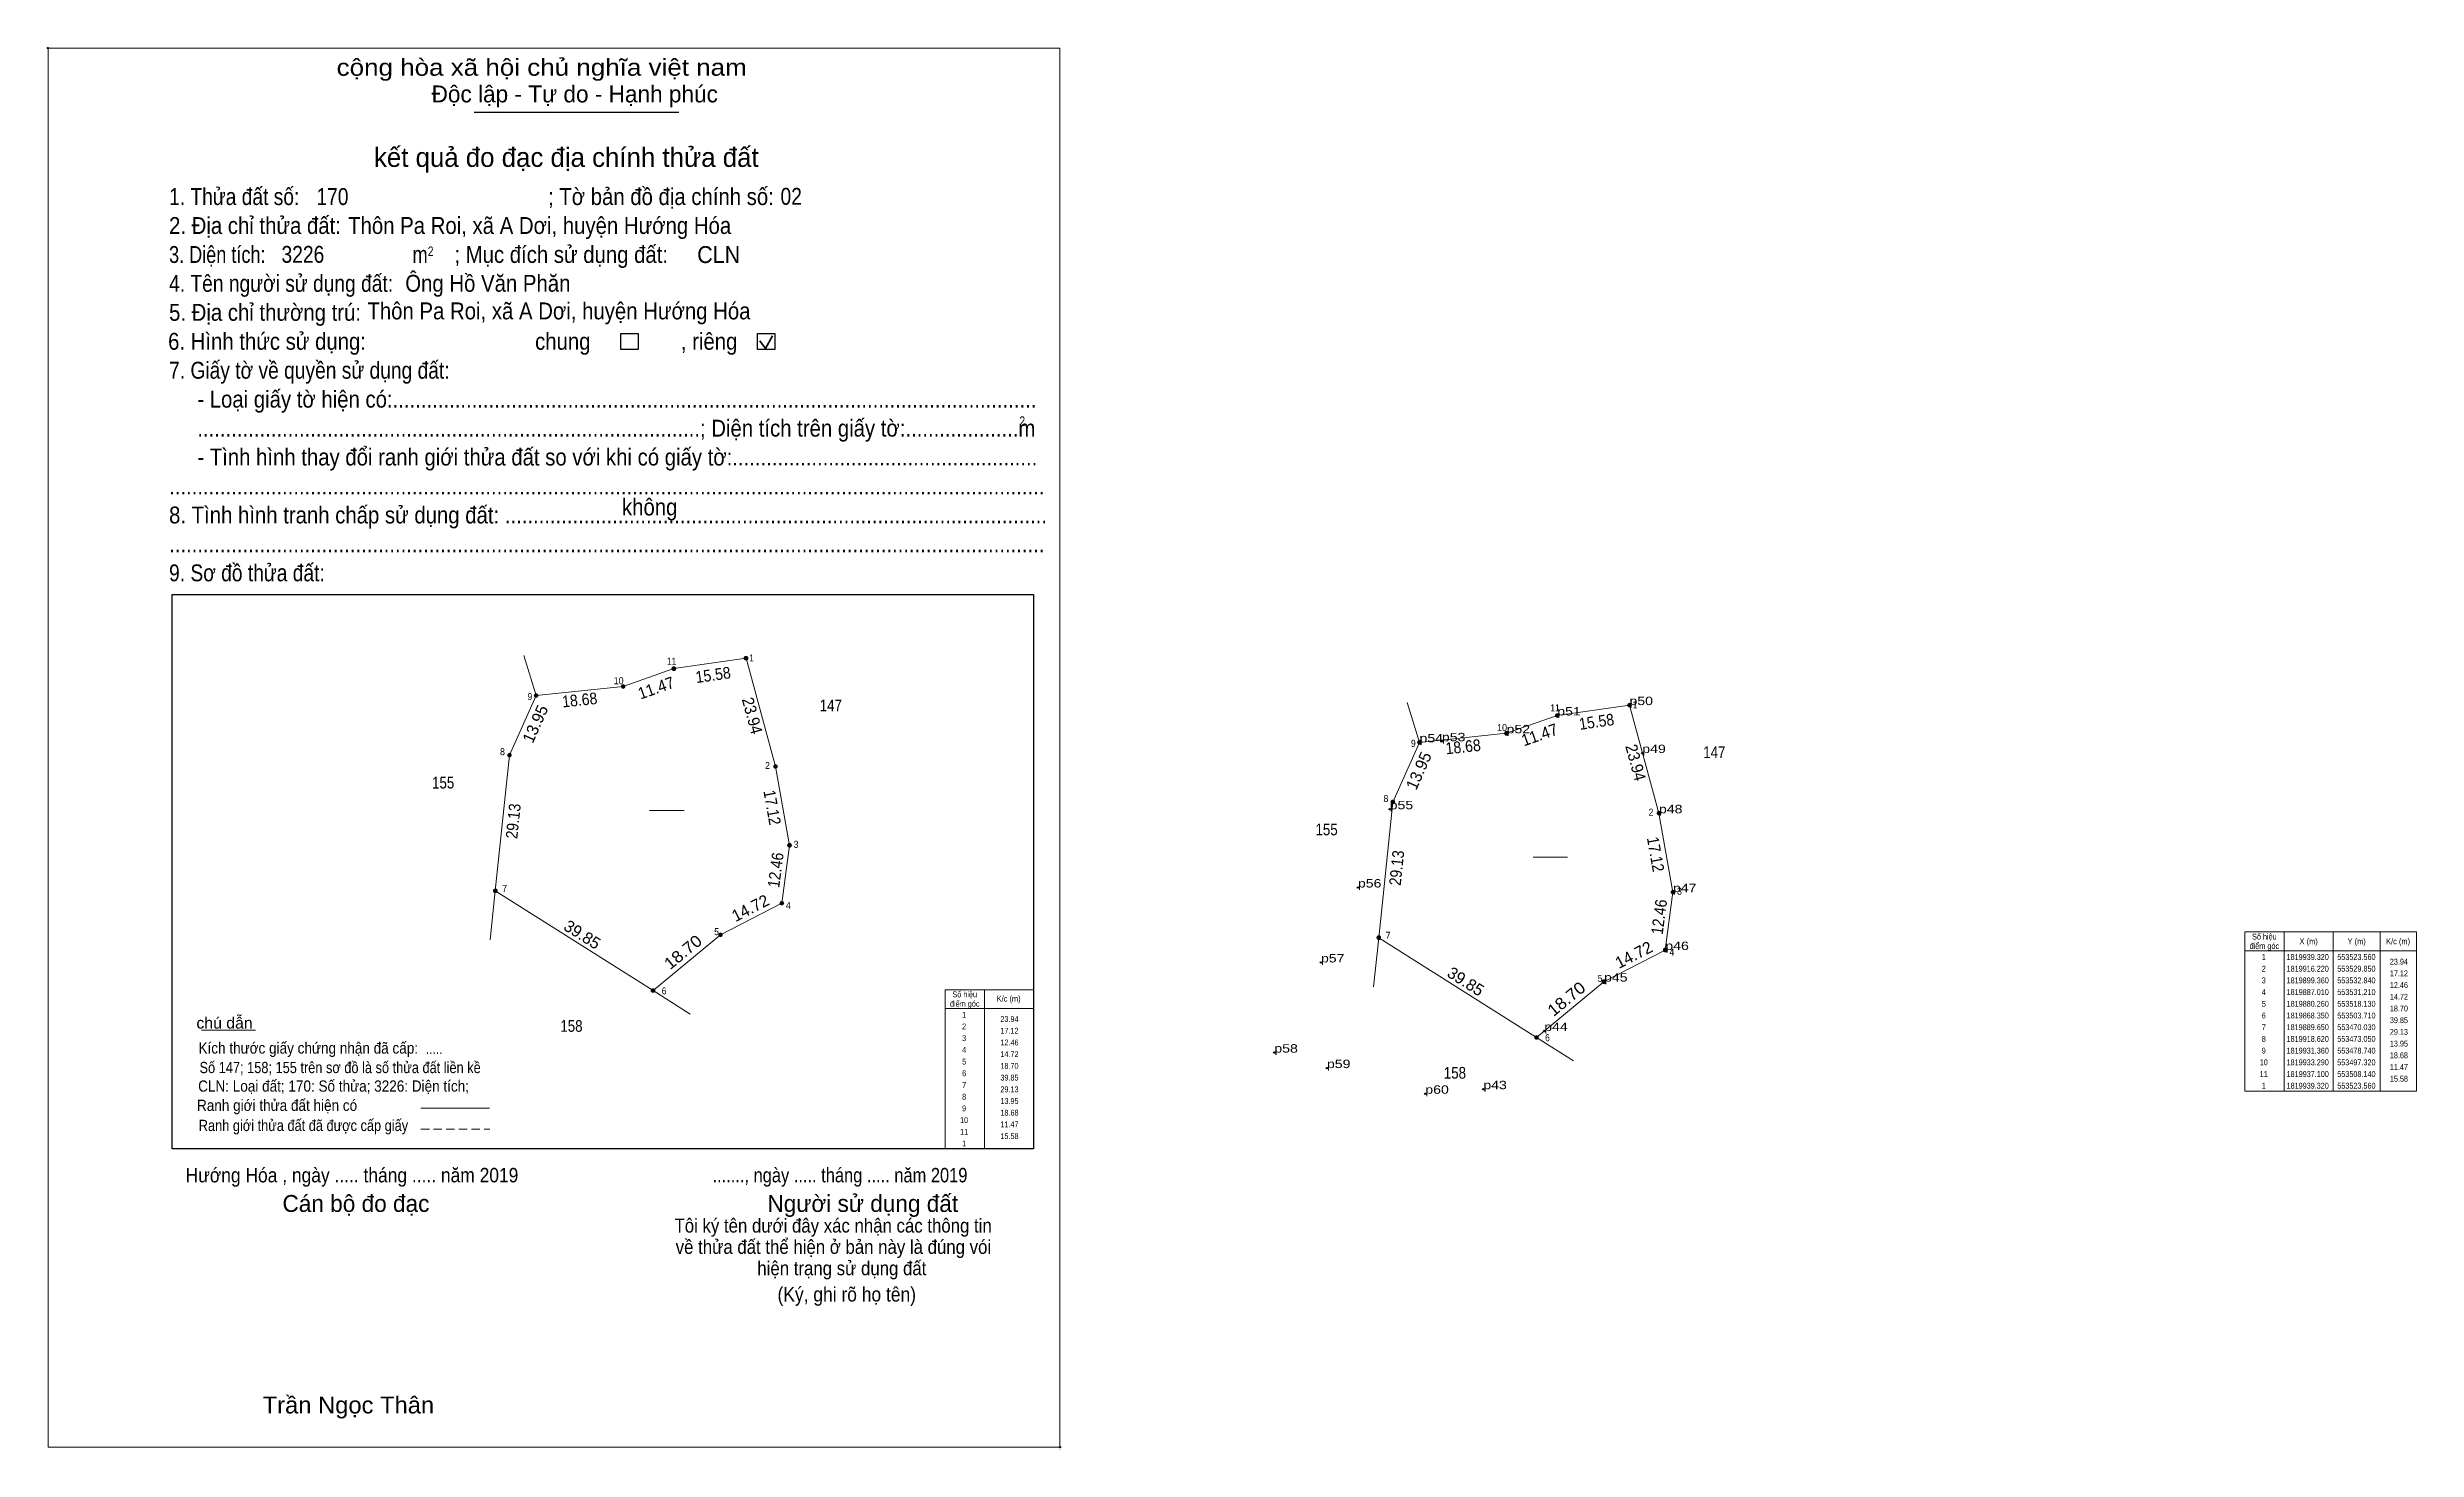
# Model space of a CAD drawing. Header units: metres. Extents: x 536890 to 553692, y 1819780 to 1839668.
# Drawn here: x 553186 to 553692, y 1819780 to 1820080 of the extents above; entities outside this region: 3.
import ezdxf
from ezdxf.enums import TextEntityAlignment as Align

# ---------------------------------------------------------------- set-up
doc = ezdxf.new("R2010")
doc.units = ezdxf.units.M
doc.header["$LTSCALE"] = 0.6
doc.header["$PDMODE"] = 32
doc.header["$PDSIZE"] = 0.3
doc.linetypes.add('MEDIUM_DASHED', pattern=[4.5, 3, -1.5])
for name, color, linetype, lineweight in [('10', 7, 'Continuous', 13), ('17', 7, 'Continuous', 13), ('2', 7, 'Continuous', 25), ('6', 7, 'Continuous', 13), ('63', 7, 'Continuous', 13)]:
    doc.layers.add(name, color=color, linetype=linetype, lineweight=lineweight)
doc.layers.add('12', color=7, linetype='Continuous')
doc.layers.add('7', color=7, linetype='Continuous')

msp = doc.modelspace()

# ---------------------------------------------------------------- hatches: boundary and pattern name
at = {"layer": '63'}
for points in [[(553335.36, 1819949.32, 1), (553334.56, 1819949.32, 1)], [(553319.94, 1819947.1, 1), (553319.14, 1819947.1, 1)], [(553290.54, 1819941.36, 1), (553289.74, 1819941.36, 1)], [(553309.12, 1819943.29, 1), (553308.32, 1819943.29, 1)], [(553523.96, 1819939.32, 1), (553523.16, 1819939.32, 1)], [(553497.72, 1819933.29, 1), (553496.92, 1819933.29, 1)], [(553508.54, 1819937.1, 1), (553507.74, 1819937.1, 1)], [(553284.85, 1819928.62, 1), (553284.05, 1819928.62, 1)], [(553479.14, 1819931.36, 1), (553478.34, 1819931.36, 1)], [(553341.65, 1819926.22, 1), (553340.85, 1819926.22, 1)], [(553473.45, 1819918.62, 1), (553472.65, 1819918.62, 1)], [(553530.25, 1819916.22, 1), (553529.45, 1819916.22, 1)], [(553344.64, 1819909.36, 1), (553343.84, 1819909.36, 1)], [(553281.83, 1819899.65, 1), (553281.03, 1819899.65, 1)], [(553533.24, 1819899.36, 1), (553532.44, 1819899.36, 1)], [(553343.01, 1819897.01, 1), (553342.21, 1819897.01, 1)], [(553329.93, 1819890.26, 1), (553329.13, 1819890.26, 1)], [(553470.43, 1819889.65, 1), (553469.63, 1819889.65, 1)], [(553531.61, 1819887.01, 1), (553530.81, 1819887.01, 1)], [(553315.51, 1819878.35, 1), (553314.71, 1819878.35, 1)], [(553518.53, 1819880.26, 1), (553517.73, 1819880.26, 1)], [(553504.11, 1819868.35, 1), (553503.31, 1819868.35, 1)]]:
    msp.add_hatch(color=256, dxfattribs=at).paths.add_polyline_path(points)

# ---------------------------------------------------------------- linework, layer by layer
at = {"layer": '10'}
for p, q in [((553287.52, 1819949.89), (553290.14, 1819941.36)), ((553284.45, 1819928.62), (553290.14, 1819941.36)), ((553476.12, 1819939.89), (553478.74, 1819931.36)), ((553473.05, 1819918.62), (553478.74, 1819931.36)), ((553280.34, 1819889.17), (553281.43, 1819899.65)), ((553468.94, 1819879.17), (553470.03, 1819889.65)), ((553315.11, 1819878.35), (553323.04, 1819873.33)), ((553503.71, 1819868.35), (553511.64, 1819863.33))]:
    msp.add_line(p, q, dxfattribs=at)
msp.add_lwpolyline([(536889.55, 1839030.48), (536901.07, 1839030.48), (536901.07, 1839025.66), (536889.55, 1839025.66)], close=True, dxfattribs=at)
for points in [[(553308.72, 1819943.29), (553319.54, 1819947.1), (553334.96, 1819949.32)], [(553334.96, 1819949.32), (553341.25, 1819926.22), (553344.24, 1819909.36), (553342.61, 1819897.01), (553329.53, 1819890.26), (553315.11, 1819878.35)], [(553497.32, 1819933.29), (553508.14, 1819937.1), (553523.56, 1819939.32)], [(553523.56, 1819939.32), (553529.85, 1819916.22), (553532.84, 1819899.36), (553531.21, 1819887.01), (553518.13, 1819880.26), (553503.71, 1819868.35)], [(553284.45, 1819928.62), (553281.43, 1819899.65), (553315.11, 1819878.35)], [(553473.05, 1819918.62), (553470.03, 1819889.65), (553503.71, 1819868.35)]]:
    msp.add_lwpolyline(points, dxfattribs=at)
at = {"layer": '17'}
msp.add_line((553218.68, 1819869.88), (553230.26, 1819869.88), dxfattribs=at)
at = {"layer": '2'}
for p, q in [((553276.94, 1820065.93), (553320.63, 1820065.93)), ((553212.45, 1819962.91), (553396.35, 1819962.91)), ((553396.35, 1819962.91), (553396.35, 1819844.53))]:
    msp.add_line(p, q, dxfattribs=at)
at = {"layer": '2', "lineweight": 35}
for p, q in [((553337.87, 1820017.1), (553339.1, 1820015.5)), ((553339.1, 1820015.5), (553340.6, 1820018.18))]:
    msp.add_line(p, q, dxfattribs=at)
at = {"layer": '2', "lineweight": 13}
msp.add_lwpolyline([(553185.96, 1820079.64), (553401.97, 1820079.64), (553401.97, 1819780.86), (553185.96, 1819780.86)], close=True, dxfattribs=at)
at = {"layer": '2'}
for points in [[(553308.2, 1820018.7), (553311.91, 1820018.7), (553311.91, 1820015.24), (553308.2, 1820015.24)], [(553337.39, 1820018.7), (553341.1, 1820018.7), (553341.1, 1820015.24), (553337.39, 1820015.24)]]:
    msp.add_lwpolyline(points, close=True, dxfattribs=at)
msp.add_lwpolyline([(553396.35, 1819844.53), (553212.45, 1819844.53), (553212.45, 1819962.91)], dxfattribs=at)
for p in [(553185.96, 1820079.64), (553401.97, 1819780.86)]:
    msp.add_point(p, dxfattribs=at)
at = {"layer": '6'}
msp.add_line((553265.57, 1819853.24), (553280.19, 1819853.24), dxfattribs=at)
at = {"layer": '6', "linetype": 'MEDIUM_DASHED'}
msp.add_line((553265.55, 1819848.73), (553280.27, 1819848.73), dxfattribs=at)
at = {"layer": '63'}
for p, q in [((553290.14, 1819941.36), (553308.72, 1819943.29)), ((553478.74, 1819931.36), (553497.32, 1819933.29)), ((553314.37, 1819916.81), (553321.76, 1819916.81)), ((553502.97, 1819906.81), (553510.36, 1819906.81)), ((553663.3, 1819890.87), (553663.3, 1819856.87)), ((553673.8, 1819890.87), (553673.8, 1819856.87)), ((553683.8, 1819890.87), (553683.8, 1819856.87)), ((553654.9, 1819886.87), (553691.6, 1819886.87)), ((553385.85, 1819878.53), (553385.85, 1819844.53)), ((553396.35, 1819878.53), (553396.35, 1819844.53)), ((553377.45, 1819874.53), (553396.35, 1819874.53))]:
    msp.add_line(p, q, dxfattribs=at)
msp.add_lwpolyline([(553654.9, 1819890.87), (553691.6, 1819890.87), (553691.6, 1819856.87), (553654.9, 1819856.87)], close=True, dxfattribs=at)
msp.add_lwpolyline([(553396.35, 1819844.53), (553377.45, 1819844.53), (553377.45, 1819878.53), (553396.35, 1819878.53)], dxfattribs=at)
for centre in [(553334.96, 1819949.32), (553319.54, 1819947.1), (553290.14, 1819941.36), (553308.72, 1819943.29), (553523.56, 1819939.32), (553497.32, 1819933.29), (553508.14, 1819937.1), (553284.45, 1819928.62), (553478.74, 1819931.36), (553341.25, 1819926.22), (553473.05, 1819918.62), (553529.85, 1819916.22), (553344.24, 1819909.36), (553281.43, 1819899.65), (553532.84, 1819899.36), (553342.61, 1819897.01), (553329.53, 1819890.26), (553470.03, 1819889.65), (553531.21, 1819887.01), (553315.11, 1819878.35), (553518.13, 1819880.26), (553503.71, 1819868.35)]:
    msp.add_circle(centre, 0.4, dxfattribs=at)
at = {"layer": '7'}
for p in [(552130.37, 1839666.12), (553523.56, 1819939.32), (553508.14, 1819937.1), (553478.74, 1819931.36), (553483.53, 1819931.59), (553497.32, 1819933.29), (553526.29, 1819929.08), (553472.36, 1819917.07), (553529.85, 1819916.23), (553465.59, 1819900.36), (553532.85, 1819899.36), (553457.7, 1819884.36), (553531.21, 1819887.01), (553518.13, 1819880.26), (553505.36, 1819869.71), (553447.74, 1819865.1), (553458.97, 1819861.8), (553479.97, 1819856.31), (553492.36, 1819857.29)]:
    msp.add_point(p, dxfattribs=at)

# ---------------------------------------------------------------- texts
at = {"layer": '12'}
for s, width, p in [('Base:p9', 1.2, (552130.37, 1839666.12)), ('p51', 1.25, (553508.14, 1819937.1)), ('p50', 1.25, (553523.56, 1819939.32)), ('p52', 1.25, (553497.32, 1819933.29)), ('p54', 1.25, (553478.74, 1819931.36)), ('p53', 1.25, (553483.52, 1819931.59)), ('p49', 1.25, (553526.29, 1819929.08)), ('p55', 1.25, (553472.36, 1819917.07)), ('p48', 1.25, (553529.85, 1819916.22)), ('p56', 1.25, (553465.59, 1819900.36)), ('p47', 1.25, (553532.84, 1819899.36)), ('p46', 1.25, (553531.21, 1819887.01)), ('p57', 1.25, (553457.7, 1819884.36)), ('p45', 1.25, (553518.13, 1819880.26)), ('p44', 1.25, (553505.36, 1819869.71)), ('p58', 1.25, (553447.74, 1819865.1)), ('p59', 1.25, (553458.97, 1819861.8)), ('p60', 1.25, (553479.97, 1819856.31)), ('p43', 1.25, (553492.36, 1819857.29))]:
    msp.add_text(s, height=1.8, dxfattribs=dict(at, width=width)).set_placement(p)
at = {"layer": '2'}
for s, height, width, p in [('cộng hòa xã hội chủ nghĩa việt nam', 3.606, 1.15, (553247.56, 1820073.73)), ('1. Thửa đất số:', 3.606, 0.85, (553211.79, 1820046.12)), ('; Tờ bản đồ địa chính số:', 3.606, 0.9, (553292.69, 1820046.12)), ('170', 3.61, 0.85, (553243.24, 1820046.12)), ('02', 3.61, 0.85, (553342.32, 1820046.17)), ('2. Địa chỉ thửa đất:', 3.606, 0.9, (553211.79, 1820039.94)), ('Thôn Pa Roi, xã A Dơi, huyện Hướng Hóa', 3.61, 0.9, (553250.01, 1820039.94)), ('3. Diện tích:', 3.606, 0.8, (553211.79, 1820033.75)), ('3226', 3.61, 0.85, (553235.79, 1820033.78)), ('m', 3.606, 0.8, (553263.77, 1820033.75)), ('2', 2.06, 0.8, (553267.01, 1820035.2)), ('; Mục đích sử dụng đất:', 3.606, 0.9, (553272.7, 1820033.75)), (' CLN', 3.61, 0.95, (553323.26, 1820033.73)), ('4. Tên người sử dụng đất:', 3.606, 0.85, (553211.79, 1820027.58)), ('Ông Hồ Văn Phăn', 3.61, 0.9, (553262.21, 1820027.6)), ('5. Địa chỉ thường trú:', 3.606, 0.9, (553211.79, 1820021.39)), ('Thôn Pa Roi, xã A Dơi, huyện Hướng Hóa', 3.61, 0.9, (553254.13, 1820021.7)), ('6. Hình thức sử dụng:', 3.606, 0.9, (553211.58, 1820015.21)), ('chung                , riêng', 3.606, 0.9, (553289.93, 1820015.21)), ('7. Giấy tờ về quyền sử dụng đất:', 3.606, 0.85, (553211.79, 1820009.03)), ('     - Loại giấy tờ hiện có:..................................................................................................................', 3.606, 0.9, (553211.79, 1820002.85)), ('     .........................................................................................; Diện tích trên giấy tờ:....................m', 3.606, 0.9, (553211.79, 1819996.66)), ('2', 2.06, 0.8, (553393.32, 1819998.94)), ('     - Tình hình thay đổi ranh giới thửa đất so với khi có giấy tờ:......................................................', 3.606, 0.9, (553211.79, 1819990.49)), ('...........................................................................................................................................................', 3.606, 0.9, (553211.79, 1819984.3)), ('8. Tình hình tranh chấp sử dụng đất: ................................................................................................', 3.606, 0.9, (553211.79, 1819978.12)), ('không', 3.606, 0.9, (553308.48, 1819979.82)), ('9. Sơ đồ thửa đất:', 3.606, 0.85, (553211.79, 1819965.76)), ('...........................................................................................................................................................', 3.606, 0.9, (553211.79, 1819971.94)), ('Hướng Hóa , ngày ..... tháng ..... năm 2019', 3.088, 0.9, (553215.32, 1819837.39)), ('......., ngày ..... tháng ..... năm 2019', 3.088, 0.85, (553327.79, 1819837.39)), ('(Ký, ghi rõ họ tên)', 3.091, 0.9, (553341.68, 1819811.94)), ('Trần Ngọc Thân', 3.608, 1.05, (553231.77, 1819788.04))]:
    msp.add_text(s, height=height, dxfattribs=dict(at, width=width)).set_placement(p)
for s, p in [('Độc lập - Tự do - Hạnh phúc', (553267.83, 1820068.04)), ('Cán bộ đo đạc', (553236, 1819831.08)), ('Người sử dụng đất', (553339.53, 1819831.08))]:
    msp.add_text(s, height=3.606, dxfattribs=at).set_placement(p)
for s, height, p in [('kết quả đo đạc địa chính thửa đất', 4.121, (553296.59, 1820054.26)), ('.', 1.03, (553401.9597, 1819780.31))]:
    msp.add_text(s, height=height, dxfattribs=at).set_placement(p, align=Align.CENTER)
for s, height, width, p in [('.....', 2, 0.95, (553268.375, 1819864.82)), ('Tôi ký tên dưới đây xác nhận các thông tin', 2.979, 0.9, (553353.555, 1819826.67)), ('về thửa đất thể hiện ở bản này là đúng vói', 2.979, 0.9, (553353.615, 1819822.12)), ('hiện trạng sử dụng đất', 2.979, 0.9, (553355.415, 1819817.56))]:
    msp.add_text(s, height=height, dxfattribs=dict(at, width=width)).set_placement(p, align=Align.CENTER)
at = {"layer": '6'}
for s, width, p in [('chú dẫn', 1.05, (553217.63, 1819870.24)), ('Kích thước giấy chứng nhận đã cấp:', 0.9, (553218.07, 1819864.88)), ('Số 147; 158; 155 trên sơ đồ là số thửa đất liền kề', 0.85, (553218.29, 1819860.72)), ('CLN: Loại đất; 170: Số thửa; 3226: Diện tích;', 0.9, (553218, 1819856.76)), ('Ranh giới thửa đất hiện có ', 0.9, (553217.76, 1819852.65)), ('Ranh giới thửa đất đã được cấp giấy', 0.85, (553218.13, 1819848.35))]:
    msp.add_text(s, height=2.4, dxfattribs=dict(at, width=width)).set_placement(p)
at = {"layer": '63'}
for s, height, width, p in [(' 11', 1.5, 0.9, (553320.07, 1819947.96)), (' 1', 1.5, 0.9, (553336.64, 1819948.64)), (' 10', 1.5, 0.95, (553308.82, 1819943.77)), (' 9', 1.5, 0.9, (553289.32, 1819940.4)), (' 11', 1.5, 0.9, (553508.67, 1819937.96)), (' 1', 1.5, 0.9, (553525.24, 1819938.64)), (' 10', 1.5, 0.95, (553497.42, 1819933.77)), (' 8', 1.5, 0.95, (553283.49, 1819928.62)), (' 9', 1.5, 0.9, (553477.92, 1819930.4)), (' 2', 1.5, 0.9, (553340.05, 1819925.69)), (' 8', 1.5, 0.95, (553472.09, 1819918.62)), (' 2', 1.5, 0.9, (553528.65, 1819915.69)), (' 3', 1.5, 0.95, (553346.16, 1819908.83)), (' 7', 1.5, 0.95, (553283.96, 1819899.41)), (' 3', 1.5, 0.95, (553534.76, 1819898.83)), (' 4', 1.5, 0.95, (553344.54, 1819895.79)), (' 5', 1.5, 0.9, (553329.17, 1819890.19)), (' 7', 1.5, 0.95, (553472.56, 1819889.41)), (' 4', 1.5, 0.95, (553533.14, 1819885.79)), ('23.94', 1.25, 0.85, (553689.75, 1819883.9)), (' 6', 1.5, 0.9, (553317.96, 1819877.54)), (' 5', 1.5, 0.9, (553517.77, 1819880.19)), ('17.12', 1.25, 0.85, (553689.75, 1819881.4)), ('12.46', 1.25, 0.85, (553689.75, 1819878.9)), ('23.94', 1.25, 0.85, (553393.13, 1819871.64)), ('14.72', 1.25, 0.85, (553689.75, 1819876.4)), ('18.70', 1.25, 0.85, (553689.75, 1819873.9)), ('17.12', 1.25, 0.85, (553393.13, 1819869.14)), ('12.46', 1.25, 0.85, (553393.13, 1819866.64)), (' 6', 1.5, 0.9, (553506.56, 1819867.54)), ('39.85', 1.25, 0.85, (553689.75, 1819871.4)), ('29.13', 1.25, 0.85, (553689.75, 1819868.9)), ('14.72', 1.25, 0.85, (553393.13, 1819864.14)), ('18.70', 1.25, 0.85, (553393.13, 1819861.64)), ('13.95', 1.25, 0.85, (553689.75, 1819866.4)), ('18.68', 1.25, 0.85, (553689.75, 1819863.9)), ('39.85', 1.25, 0.85, (553393.13, 1819859.14)), ('29.13', 1.25, 0.85, (553393.13, 1819856.64)), ('11.47', 1.25, 0.85, (553689.75, 1819861.4)), ('15.58', 1.25, 0.85, (553689.75, 1819858.9)), ('13.95', 1.25, 0.85, (553393.13, 1819854.14)), ('18.68', 1.25, 0.85, (553393.13, 1819851.64)), ('11.47', 1.25, 0.85, (553393.13, 1819849.14)), ('15.58', 1.25, 0.85, (553393.13, 1819846.64))]:
    msp.add_text(s, height=height, dxfattribs=dict(at, width=width)).set_placement(p, align=Align.RIGHT)
for s, rotation, width, p in [('11.47', 19.398, 0.95, (553316.1748, 1819941.8063)), ('15.58', 8.193, 0.9, (553328.1069, 1819944.5466)), ('18.68', 5.93, 0.9, (553299.5758, 1819939.1839)), ('23.94', 285.232, 0.95, (553335.0833, 1819936.7284)), ('11.47', 19.398, 0.95, (553504.7748, 1819931.8063)), ('15.58', 8.193, 0.9, (553516.7069, 1819934.5466)), ('18.68', 5.93, 0.9, (553488.1758, 1819929.1839)), ('23.94', 285.232, 0.95, (553523.6833, 1819926.7284)), ('17.12', 280.056, 0.9, (553339.3216, 1819917.2333)), ('29.13', 84.049, 0.9, (553286.5031, 1819914.4154)), ('17.12', 280.056, 0.9, (553527.9215, 1819907.2333)), ('12.46', 82.481, 0.9, (553342.5258, 1819903.9264)), ('29.13', 84.049, 0.9, (553475.1031, 1819904.4154)), ('12.46', 82.481, 0.9, (553531.1258, 1819893.9264)), ('18.70', 39.555, 1.1, (553322.294, 1819885.6084)), ('18.70', 39.555, 1.1, (553510.894, 1819875.6084))]:
    msp.add_text(s, height=2.5, rotation=rotation, dxfattribs=dict(at, width=width)).set_placement(p, align=Align.CENTER)
for s, rotation, p in [('13.95', 65.933, (553291.1184, 1819934.7902)), ('13.95', 65.933, (553479.7184, 1819924.7902)), ('14.72', 27.296, (553336.4518, 1819894.8768)), ('39.85', 327.69, (553299.3369, 1819889.252)), ('14.72', 27.296, (553525.0518, 1819884.8768)), ('39.85', 327.69, (553487.9369, 1819879.252))]:
    msp.add_text(s, height=2.5, rotation=rotation, dxfattribs=at).set_placement(p, align=Align.CENTER)
for s, height, width, p in [('147', 2.5, 0.85, (553353.06, 1819937.99)), ('147', 2.5, 0.85, (553541.66, 1819927.99)), ('155', 2.5, 0.85, (553270.3, 1819921.5)), ('155', 2.5, 0.85, (553458.9, 1819911.5)), ('điểm góc', 1.25, 0.9, (553659.1, 1819887.25)), ('Số hiệu', 1.25, 0.85, (553659.1, 1819889.25)), ('X (m)', 1.25, 0.95, (553668.55, 1819888.25)), ('Y (m)', 1.25, 0.95, (553678.805, 1819888.25)), ('K/c (m)', 1.25, 0.95, (553687.645, 1819888.25)), (' 2', 1.25, 0.85, (553658.755, 1819882.4)), (' 1', 1.25, 0.75, (553658.75, 1819884.9)), ('1819939.320', 1.25, 0.85, (553668.35, 1819884.9)), ('1819916.220', 1.25, 0.85, (553668.35, 1819882.4)), ('553523.560', 1.25, 0.85, (553678.75, 1819884.9)), ('553529.850', 1.25, 0.85, (553678.75, 1819882.4)), ('Số hiệu', 1.25, 0.85, (553381.65, 1819876.91)), (' 4', 1.25, 0.85, (553658.75, 1819877.4)), (' 3', 1.25, 0.8, (553658.745, 1819879.9)), ('1819899.360', 1.25, 0.85, (553668.35, 1819879.9)), ('1819887.010', 1.25, 0.85, (553668.35, 1819877.4)), ('553532.840', 1.25, 0.85, (553678.75, 1819879.9)), ('553531.210', 1.25, 0.85, (553678.75, 1819877.4)), ('điểm góc', 1.25, 0.9, (553381.65, 1819874.91)), (' 1', 1.25, 0.75, (553381.3, 1819872.56)), ('K/c (m)', 1.25, 0.95, (553391.025, 1819875.99)), (' 5', 1.25, 0.8, (553658.755, 1819874.9)), (' 6', 1.25, 0.85, (553658.755, 1819872.4)), ('1819880.260', 1.25, 0.85, (553668.35, 1819874.9)), ('1819868.350', 1.25, 0.85, (553668.35, 1819872.4)), ('553518.130', 1.25, 0.85, (553678.75, 1819874.9)), ('553503.710', 1.25, 0.85, (553678.75, 1819872.4)), ('158', 2.5, 0.85, (553297.69, 1819869.54)), (' 3', 1.25, 0.8, (553381.295, 1819867.56)), (' 2', 1.25, 0.85, (553381.305, 1819870.06)), (' 8', 1.25, 0.8, (553658.755, 1819867.4)), (' 7', 1.25, 0.8, (553658.755, 1819869.9)), ('1819889.650', 1.25, 0.85, (553668.35, 1819869.9)), ('1819918.620', 1.25, 0.85, (553668.35, 1819867.4)), ('553470.030', 1.25, 0.85, (553678.75, 1819869.9)), ('553473.050', 1.25, 0.85, (553678.75, 1819867.4)), (' 4', 1.25, 0.85, (553381.3, 1819865.06)), (' 5', 1.25, 0.8, (553381.305, 1819862.56)), (' 10', 1.25, 0.85, (553658.75, 1819862.4)), (' 9', 1.25, 0.85, (553658.75, 1819864.9)), ('1819931.360', 1.25, 0.85, (553668.35, 1819864.9)), ('1819933.290', 1.25, 0.85, (553668.35, 1819862.4)), ('553478.740', 1.25, 0.85, (553678.75, 1819864.9)), ('553497.320', 1.25, 0.85, (553678.75, 1819862.4)), (' 6', 1.25, 0.85, (553381.305, 1819860.06)), (' 7', 1.25, 0.8, (553381.305, 1819857.56)), ('158', 2.5, 0.85, (553486.29, 1819859.54)), (' 11', 1.25, 0.8, (553658.75, 1819859.9)), (' 1', 1.25, 0.75, (553658.75, 1819857.4)), ('1819937.100', 1.25, 0.85, (553668.35, 1819859.9)), ('1819939.320', 1.25, 0.85, (553668.35, 1819857.4)), ('553508.140', 1.25, 0.85, (553678.75, 1819859.9)), ('553523.560', 1.25, 0.85, (553678.75, 1819857.4)), (' 9', 1.25, 0.85, (553381.3, 1819852.56)), (' 8', 1.25, 0.8, (553381.305, 1819855.06)), (' 10', 1.25, 0.85, (553381.3, 1819850.06)), (' 11', 1.25, 0.8, (553381.3, 1819847.56)), (' 1', 1.25, 0.75, (553381.3, 1819845.06))]:
    msp.add_text(s, height=height, dxfattribs=dict(at, width=width)).set_placement(p, align=Align.CENTER)

doc.saveas('drawing.dxf')
